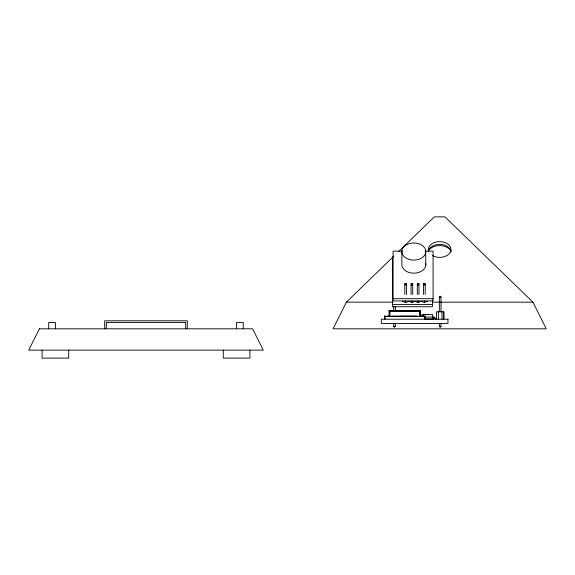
<?xml version="1.0" encoding="UTF-8"?>
<svg xmlns="http://www.w3.org/2000/svg" width="575" height="575" viewBox="0 0 575 575"><rect width="100%" height="100%" fill="white"/><g stroke="black" fill="none" stroke-linecap="round" stroke-linejoin="round"><path stroke-width="0.86" d="M389.361 316.43L389.598 310.421L419.75 310.414L420.253 310.831L389.189 310.917L389.598 310.421L389.685 316.43M389.598 310.917L389.677 310.414L389.598 316.43M389.246 316.43C388.391 308.854 390.583 307.956 389.512 316.43M420.253 310.917L419.764 310.414L420.253 310.859M389.512 310.442C389.577 311.168 389.052 309.947 389.685 310.917M389.627 310.795L389.627 310.414L389.203 310.795L389.627 310.414L389.297 310.917L420.16 310.629L420.26 316.43M389.246 310.795L389.577 310.428L420.188 310.665L419.75 310.414L420.224 310.917L389.246 310.68M389.297 310.917L389.419 310.5M423.394 316.293L423.538 314.683L432.601 314.683L432.601 318.945L424.357 318.945M389.21 310.917L420.224 310.917L419.843 310.421L419.843 316.43M420.081 316.43C419.836 313.404 420.117 310.119 419.923 310.442C420.512 310.471 418.931 313.454 419.75 316.43M419.908 310.442L420.16 310.795M419.815 310.795L419.75 310.414L419.937 310.859M393.889 256.098L346.394 302.155L333.069 328.807L546.25 328.807L532.924 302.155L444.985 216.883L434.326 216.883L398.382 251.742M420.002 316.43L420.081 310.795M406.439 294.486L406.439 283.798L405.619 283.899L404.807 284.963L406.439 284.963L405.619 283.899L404.807 283.798L404.807 294.486M412.692 294.493L412.692 283.806L411.872 283.899L411.06 284.97L412.692 284.97L411.872 283.899L411.06 283.806L411.06 294.493M418.945 294.486L418.945 283.798L418.126 283.899L417.313 284.963L418.945 284.963L418.126 283.899L417.313 283.798L417.313 294.486M425.198 294.493L425.198 283.806L424.379 283.899L423.567 284.97L425.198 284.97L424.379 283.899L423.567 283.806L423.567 294.493M439.357 311.794L439.357 296.959L440.177 296.262L440.996 296.959L440.996 311.794M393.659 323.33L393.659 326.629L394.493 326.995L395.298 326.629L395.298 323.33M440.184 326.995L440.996 326.629L440.989 323.33M402.5 301.25L405.619 302.543L408.753 301.257L411.872 302.551L415.006 301.264L418.126 302.543L421.259 301.257L424.379 302.551L427.505 301.264M401.982 251.146L393.099 251.146L393.099 300.941L433.076 300.941L433.076 251.146L425.076 251.146M404.807 283.798L406.439 283.798M411.06 283.806L412.692 283.806M417.313 283.798L418.945 283.798M423.567 283.806L425.198 283.806M439.357 296.959L440.996 296.959M393.099 298.705L433.076 298.705M346.394 302.155L393.027 302.155M432.486 302.155L532.924 302.155M392.445 304.491L432.414 304.491M421.928 314.439L428.497 314.439M420.44 315.632L423.509 315.632M388.283 316.178L384.488 316.178L384.488 319.211M384.488 316.43L424.947 316.43M425.047 317.098L434.111 317.113L435.979 318.816M432.81 317.493L434.082 317.544L435.936 319.211M393.659 326.629L395.298 326.629M439.357 323.33L439.365 326.629L440.996 326.629M439.357 326.629L440.191 326.995L440.191 326.629M443.792 319.211L443.792 311.794L436.562 311.794L436.562 319.211M443.785 311.794L443.785 319.211M441.974 311.794L441.974 319.211M440.177 296.262L440.177 296.959M438.366 311.794L438.366 319.211M433.061 319.211L433.061 316.825L432.882 319.211M432.414 300.006L432.414 306.734L392.445 306.734L392.445 256.932M425.737 252.425A11.989 8.56 0 0 1 406.784 258.491A11.989 8.56 0 0 1 408.904 243.735A11.989 8.56 0 0 1 425.737 252.425L425.737 265.485M424.947 319.211L424.947 316.178L421.159 316.43M424.817 316.178L424.817 319.211M424.688 316.178L424.688 319.211M424.379 283.899L424.379 284.388M424.379 300.818L424.379 302.551M418.126 283.899L418.126 284.381M418.126 300.811L418.126 302.543M417.364 316.43L417.364 316.07L388.283 316.07L388.283 316.43M416.099 316.07L416.099 316.43M414.834 316.07L414.834 316.43M413.569 316.07L413.569 316.43M412.304 316.07L412.304 316.43M411.872 283.899L411.872 284.388M411.872 300.818L411.872 302.551M411.039 316.07L411.039 316.43M409.774 316.07L409.774 316.43M408.516 316.07L408.516 316.43M407.251 316.07L407.251 316.43M405.986 316.07L405.986 316.43M405.619 283.899L405.619 284.381M405.619 300.811L405.619 302.543M404.721 316.07L404.721 316.43M403.456 316.07L403.456 316.43M402.191 316.07L402.191 316.43M401.875 250.678L401.875 263.738A11.989 8.56 0 0 0 414.151 273.168A11.989 8.56 0 0 0 425.644 263.249M400.926 316.07L400.926 316.43M395.298 306.554L395.298 310.917M394.493 326.629L394.493 326.995M393.667 306.554L393.667 310.917M384.869 316.178L384.869 319.211M384.747 316.178L384.747 319.211M384.625 316.178L384.625 319.211M249.924 350.125L249.924 358.117L223.28 358.117L223.28 350.125M243.261 328.807L243.261 322.41L236.605 322.41L236.605 328.807M187.306 328.807L187.306 320.807L104.693 320.807L104.693 328.807M185.703 328.807L185.703 322.41L106.296 322.41L106.296 328.807M68.72 350.125L68.72 358.117L42.076 358.117L42.076 350.125M55.401 328.807L55.401 322.41L48.738 322.41L48.738 328.807M428.72 251.548A11.328 7.885 0 0 1 440.321 241.637A11.328 7.885 0 0 1 450.182 252.418A11.328 7.885 0 0 1 432.378 255.544M428.375 251.527A11.328 7.885 0 0 1 440.155 244.339A11.328 7.885 0 0 1 450.987 252.209M428.411 250.729A12.255 8.532 0 0 1 439.861 245.597A12.255 8.532 0 0 1 451.059 250.987M39.409 328.807L28.75 350.125L263.249 350.125L252.59 328.807L39.409 328.807M447.954 319.211L381.333 319.211L381.333 323.473L447.954 323.473L447.954 319.211"/></g></svg>
